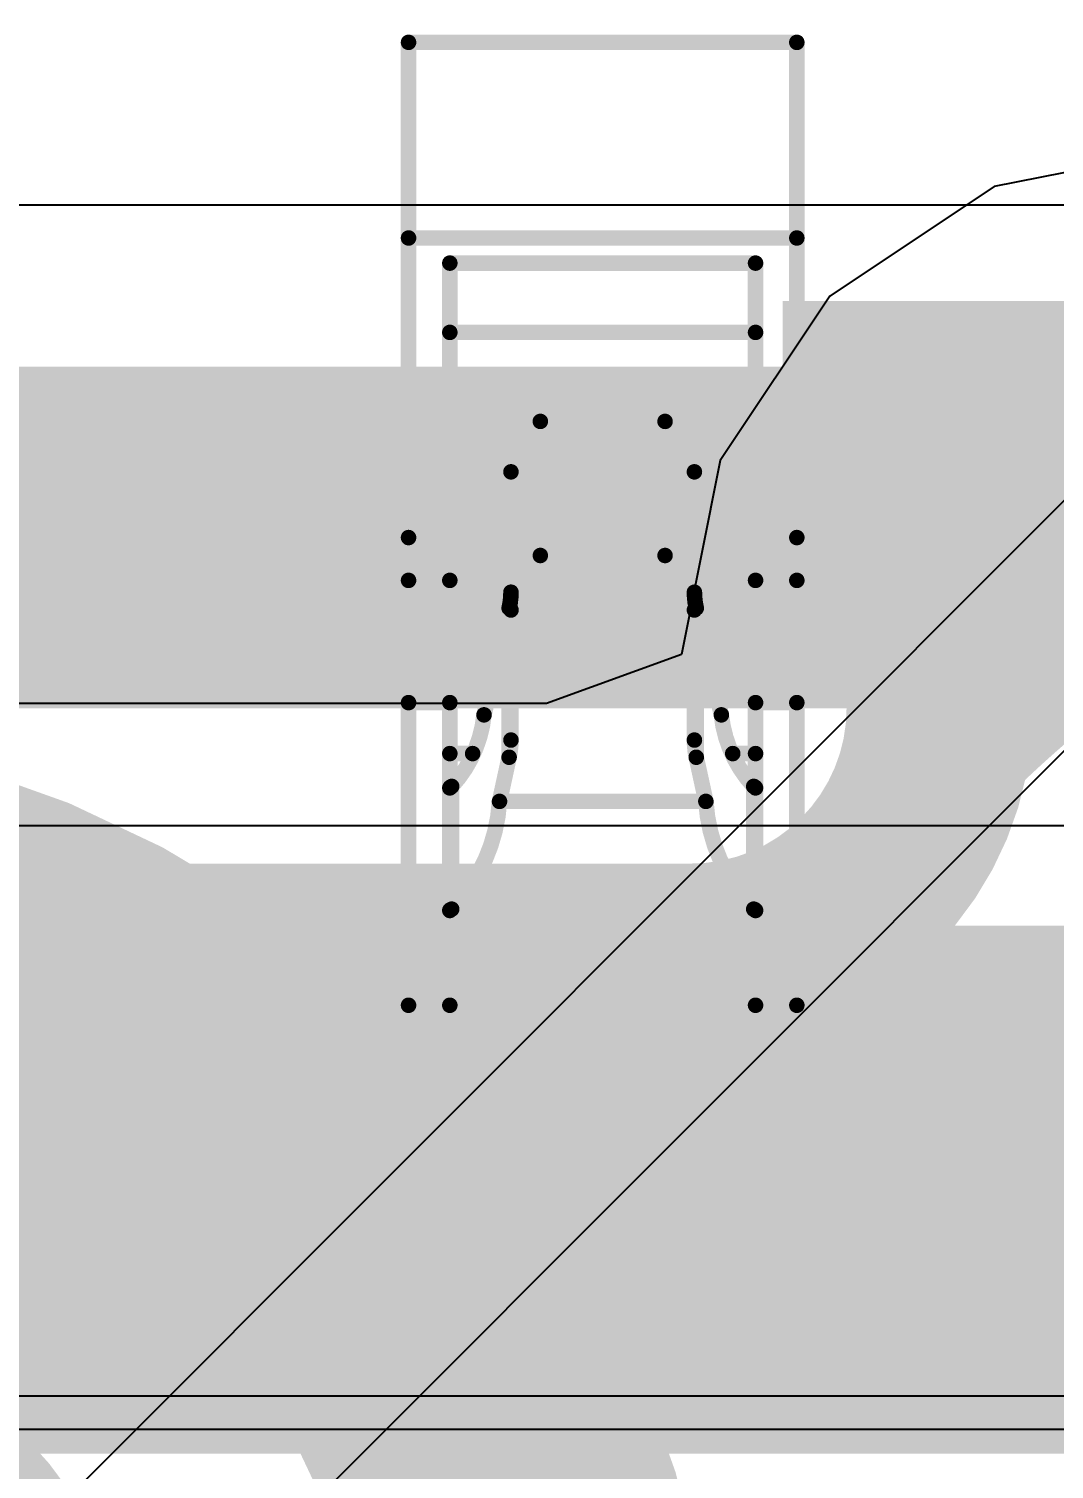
# Model space of a CAD drawing. Header units: inches. Extents: x -6 to 5433, y -4 to 5447.
# Drawn here: x 21.446 to 22.284, y 29.908 to 31.086 of the extents above; entities that cross this region are included whole.
import ezdxf

# ---------------------------------------------------------------- set-up
doc = ezdxf.new("R2010")
doc.units = ezdxf.units.IN
for name, color, linetype in [('Bottom Layer', 5, 'Continuous'), ('Ground', 16, 'Continuous'), ('Mechanical 4', 56, 'Continuous'), ('Power', 76, 'Continuous'), ('Top Layer', 1, 'Continuous'), ('Top Overlay', 2, 'Continuous'), ('Top Solder', 216, 'Continuous')]:
    doc.layers.add(name, color=color, linetype=linetype)
doc.styles.add('Arial', font='', dxfattribs={"height": 0.2})
doc.styles.get('Arial').set_extended_font_data('Arial')

# ---------------------------------------------------------------- blocks, each defined once
blk = doc.blocks.new('WQFN_30_EP_2_5_4_5__43')
at = {"layer": 'Top Solder'}
for p in [(1.03027734, -1.94596512), (0.6841413799999999, -2.49757184)]:
    blk.add_line(p, (-5421.17972658, -5430.60739378), dxfattribs=at)
blk = doc.blocks.new('QTH_030_01_L_D_A_K_TR_154')
at = {"layer": 'Top Overlay', "style": 'Arial'}
blk.add_text('2', height=0.7619999999999999, dxfattribs=at).set_placement((-7.28977968, -2.0066))

msp = doc.modelspace()

# ---------------------------------------------------------------- linework, layer by layer
at = {"layer": 'Bottom Layer'}
for points in [[(20.42418064, 29.65487592, 0.2794, 0.2794, -0.9999999999999999), (21.87198064, 29.65487592, 0.2794, 0.2794, 0)], [(20.88138064, 29.65487592, 0.2794, 0.2794, -0.9999999999999999), (21.41478064, 29.65487592, 0.2794, 0.2794, 0)]]:
    msp.add_lwpolyline(points, format="xyseb", dxfattribs=at)
at = {"layer": 'Ground'}
for p, q in [((22.39372204, 30.98864516), (22.23515238, 30.95710344)), ((22.23515238, 30.95710344), (22.10072288, 30.86728142)), ((22.10072288, 30.86728142), (22.01090086, 30.73285192)), ((22.01090086, 30.73285192), (21.97935914, 30.57428479999999)), ((21.97935914, 30.57428479999999), (21.86890724, 30.53432806)), ((21.86890724, 30.53432806), (20.21764308, 30.53432806))]:
    msp.add_line(p, q, dxfattribs=at)
for points in [[(22.19052204, 30.57428226, 0.1524, 0.1524, -0.9999999999999999), (22.59692204, 30.57428226, 0.1524, 0.1524, 0)], [(22.19052204, 30.53034788, 0.1524, 0.1524, 0), (22.19052204, 30.57428226, 0.1524, 0.1524, 0)], [(22.19052204, 30.53034788, 0.1524, 0.1524, -0.4142135623730951), (21.98732204, 30.32714788, 0.1524, 0.1524, 0)], [(20.21763038, 30.32714788, 0.1524, 0.1524, 0), (21.91110934, 30.32714788, 0.1524, 0.1524, 0)], [(21.91110934, 30.32714788, 0.1524, 0.1524, 0), (21.98732204, 30.32714788, 0.1524, 0.1524, 0)], [(20.3544043, 29.99694788, 0.1524, 0.1524, 0), (23.57727314, 29.99694788, 0.1524, 0.1524, 0)]]:
    msp.add_lwpolyline(points, format="xyseb", dxfattribs=at)
for points in [[(22.15242204, 30.57428226, 0.0762, 0.0762, 1), (22.22862204, 30.57428226, 0.0762, 0.0762, 1)], [(22.15242204, 30.57428226, 0.0762, 0.0762, 1), (22.22862204, 30.57428226, 0.0762, 0.0762, 1)], [(22.15242204, 30.53034788, 0.0762, 0.0762, 1), (22.22862204, 30.53034788, 0.0762, 0.0762, 1)], [(22.15242204, 30.53034788, 0.0762, 0.0762, 1), (22.22862204, 30.53034788, 0.0762, 0.0762, 1)], [(21.87300934, 30.32714788, 0.0762, 0.0762, 1), (21.94920934, 30.32714788, 0.0762, 0.0762, 1)], [(21.87300934, 30.32714788, 0.0762, 0.0762, 1), (21.94920934, 30.32714788, 0.0762, 0.0762, 1)], [(21.94922204, 30.32714788, 0.0762, 0.0762, 1), (22.02542204, 30.32714788, 0.0762, 0.0762, 1)], [(21.94922204, 30.32714788, 0.0762, 0.0762, 1), (22.02542204, 30.32714788, 0.0762, 0.0762, 1)]]:
    msp.add_lwpolyline(points, format="xyseb", close=True, dxfattribs=at)
at = {"layer": 'Mechanical 4'}
for points in [[(21.7561541, 31.07494674, 0.0127, 0.0127, 0), (22.0736541, 31.07494674, 0.0127, 0.0127, 0)], [(21.7561541, 30.28744514, 0.0127, 0.0127, 0), (21.7561541, 31.07494674, 0.0127, 0.0127, 0)], [(22.0736541, 30.66994628, 0.0127, 0.0127, 0), (22.0736541, 31.07494674, 0.0127, 0.0127, 0)], [(21.7561541, 30.91494452, 0.0127, 0.0127, 0), (22.0736541, 30.91494452, 0.0127, 0.0127, 0)], [(21.78990562, 30.89440862, 0.0127, 0.0127, 0), (22.03990512, 30.89440862, 0.0127, 0.0127, 0)], [(21.78990562, 30.28744514, 0.0127, 0.0127, 0), (21.78990562, 30.89440862, 0.0127, 0.0127, 0)], [(22.03990512, 30.28744514, 0.0127, 0.0127, 0), (22.03990512, 30.89440862, 0.0127, 0.0127, 0)], [(21.78990562, 30.83773868, 0.0127, 0.0127, 0), (22.03990512, 30.83773868, 0.0127, 0.0127, 0)], [(21.83990552, 30.72369522, 0.0127, 0.0127, -0.2473774344944057), (21.8639136, 30.76494482, 0.0127, 0.0127, 0)], [(21.86391614, 30.76494482, 0.0127, 0.0127, 0), (21.9658946, 30.76494482, 0.0127, 0.0127, 0)], [(21.86391614, 30.65528286, 0.0127, 0.0127, 0), (21.86391614, 30.76494482, 0.0127, 0.0127, 0)], [(21.9658946, 30.65528286, 0.0127, 0.0127, 0), (21.9658946, 30.76494482, 0.0127, 0.0127, 0)], [(21.96589714, 30.76494482, 0.0127, 0.0127, -0.2473774344944055), (21.98990522, 30.72369522, 0.0127, 0.0127, 0)], [(21.83990552, 30.50434844, 0.0127, 0.0127, 0), (21.83990552, 30.72369522, 0.0127, 0.0127, 0)], [(21.98990522, 30.50434844, 0.0127, 0.0127, 0), (21.98990522, 30.72369522, 0.0127, 0.0127, 0)], [(21.4386541, 30.66994628, 0.0127, 0.0127, 0), (21.7561541, 30.66994628, 0.0127, 0.0127, 0)], [(22.0736541, 30.66994628, 0.0127, 0.0127, 0), (22.3911541, 30.66994628, 0.0127, 0.0127, 0)], [(22.0736541, 30.28744514, 0.0127, 0.0127, 0), (22.0736541, 30.66994628, 0.0127, 0.0127, 0)], [(21.83990552, 30.61071348, 0.0127, 0.0127, -0.2374800627721871), (21.8639136, 30.6552854, 0.0127, 0.0127, 0)], [(21.86391614, 30.65528286, 0.0127, 0.0127, 0), (21.9658946, 30.65528286, 0.0127, 0.0127, 0)], [(21.96589714, 30.6552854, 0.0127, 0.0127, -0.2374800627721868), (21.98990522, 30.61071348, 0.0127, 0.0127, 0)], [(21.7561541, 30.63494508, 0.0127, 0.0127, 0), (21.78990562, 30.63494508, 0.0127, 0.0127, 0)], [(22.03990512, 30.63494508, 0.0127, 0.0127, 0), (22.0736541, 30.63494508, 0.0127, 0.0127, 0)], [(21.83990552, 30.62525752, 0.0127, 0.0127, -0.05786385222358645), (21.8383866, 30.61223494, 0.0127, 0.0127, 0)], [(21.99142414, 30.61223494, 0.0127, 0.0127, -0.057863852222711), (21.98990522, 30.62525752, 0.0127, 0.0127, 0)], [(21.8178634, 30.5249453, 0.0127, 0.0127, 0), (21.8383866, 30.61223494, 0.0127, 0.0127, 0)], [(21.8383866, 30.49027684, 0.0127, 0.0127, 0), (21.8383866, 30.61223494, 0.0127, 0.0127, 0)], [(21.99142414, 30.61223494, 0.0127, 0.0127, 0), (22.0119448, 30.5249453, 0.0127, 0.0127, 0)], [(21.99142414, 30.49027684, 0.0127, 0.0127, 0), (21.99142414, 30.61223494, 0.0127, 0.0127, 0)], [(21.7561541, 30.53494528, 0.0127, 0.0127, 0), (21.78990562, 30.53494528, 0.0127, 0.0127, 0)], [(22.03990512, 30.53494528, 0.0127, 0.0127, 0), (22.0736541, 30.53494528, 0.0127, 0.0127, 0)], [(21.81786594, 30.52494784, 0.0127, 0.0127, -0.1625906327552088), (21.79142454, 30.46645418, 0.0127, 0.0127, 0)], [(22.0383862, 30.46645418, 0.0127, 0.0127, -0.1625906327552086), (22.0119448, 30.52494784, 0.0127, 0.0127, 0)], [(21.83990552, 30.50434844, 0.0127, 0.0127, -0.05365793627908248), (21.8383866, 30.49027684, 0.0127, 0.0127, 0)], [(21.99142414, 30.49027684, 0.0127, 0.0127, -0.0536579362795205), (21.98990522, 30.50434844, 0.0127, 0.0127, 0)], [(21.78990562, 30.49328166, 0.0127, 0.0127, 0), (21.808567, 30.49328166, 0.0127, 0.0127, 0)], [(22.02124374, 30.49328166, 0.0127, 0.0127, 0), (22.03990512, 30.49328166, 0.0127, 0.0127, 0)], [(21.83053292, 30.45417836, 0.0127, 0.0127, 0), (21.8383866, 30.49027684, 0.0127, 0.0127, 0)], [(21.99142414, 30.49027684, 0.0127, 0.0127, 0), (21.99927782, 30.45417836, 0.0127, 0.0127, 0)], [(21.78990562, 30.46521466, 0.0127, 0.0127, -0.0110217610653813), (21.78994118, 30.46530102, 0.0127, 0.0127, 0)], [(21.78994118, 30.46530102, 0.0127, 0.0127, -0.02840440600395303), (21.7899869, 30.46538992, 0.0127, 0.0127, 0)], [(21.7899869, 30.46538992, 0.0127, 0.0127, -0.03504147034153995), (21.79005294, 30.46548644, 0.0127, 0.0127, 0)], [(21.79005294, 30.46548644, 0.0127, 0.0127, -0.03231858314206508), (21.790152, 30.46559312, 0.0127, 0.0127, 0)], [(21.790152, 30.46559312, 0.0127, 0.0127, -0.02446223676242278), (21.79028916, 30.4657125, 0.0127, 0.0127, 0)], [(21.7902917, 30.46570996, 0.0127, 0.0127, -0.01372918960016178), (21.7904695, 30.46584458, 0.0127, 0.0127, 0)], [(21.7904695, 30.46584458, 0.0127, 0.0127, -0.008119992679415619), (21.79068032, 30.46598682, 0.0127, 0.0127, 0)], [(21.79067778, 30.46598936, 0.0127, 0.0127, -0.004820635623398558), (21.790914, 30.46613922, 0.0127, 0.0127, 0)], [(21.790914, 30.46613922, 0.0127, 0.0127, 0), (21.79142454, 30.46645418, 0.0127, 0.0127, 0)], [(21.79142454, 30.36607592, 0.0127, 0.0127, 0), (21.79142454, 30.46645418, 0.0127, 0.0127, 0)], [(22.0383862, 30.46645418, 0.0127, 0.0127, 0), (22.0386529, 30.46629416, 0.0127, 0.0127, 0)], [(22.0383862, 30.36607592, 0.0127, 0.0127, 0), (22.0383862, 30.46645418, 0.0127, 0.0127, 0)], [(22.0386529, 30.46629416, 0.0127, 0.0127, 0), (22.03891198, 30.46613414, 0.0127, 0.0127, 0)], [(22.03890944, 30.4661316, 0.0127, 0.0127, -0.006054857903164462), (22.0391482, 30.46598174, 0.0127, 0.0127, 0)], [(22.03915074, 30.46598428, 0.0127, 0.0127, -0.01073696925167645), (22.03935648, 30.46584204, 0.0127, 0.0127, 0)], [(22.03935648, 30.4658395, 0.0127, 0.0127, -0.01856237100291375), (22.03952158, 30.4657125, 0.0127, 0.0127, 0)], [(22.03952158, 30.46571504, 0.0127, 0.0127, -0.02338621054898451), (22.03964604, 30.4655982, 0.0127, 0.0127, 0)], [(22.03964604, 30.46559565999999, 0.0127, 0.0127, -0.05432145121648264), (22.03980606, 30.465395, 0.0127, 0.0127, 0)], [(22.0398086, 30.46539754, 0.0127, 0.0127, -0.0285968806464451), (22.03990766, 30.46521466, 0.0127, 0.0127, 0)], [(21.83053292, 30.4541809, 0.0127, 0.0127, -0.1798939642534223), (21.79142454, 30.36607592, 0.0127, 0.0127, 0)], [(21.83053292, 30.45417836, 0.0127, 0.0127, 0), (21.99927782, 30.45417836, 0.0127, 0.0127, 0)], [(22.0383862, 30.36607592, 0.0127, 0.0127, -0.1798939642534224), (21.99927782, 30.4541809, 0.0127, 0.0127, 0)], [(21.78990562, 30.36514628, 0.0127, 0.0127, -0.01323430950786042), (21.78994118, 30.36521231999999, 0.0127, 0.0127, 0)], [(21.78990562, 30.36494562, 0.0127, 0.0127, 0), (22.03990512, 30.36494562, 0.0127, 0.0127, 0)], [(21.78994118, 30.36521231999999, 0.0127, 0.0127, -0.03268862850776847), (21.7899869, 30.36528089999999, 0.0127, 0.0127, 0)], [(21.7899869, 30.36527582, 0.0127, 0.0127, -0.03744583022723832), (21.79005294, 30.36534948, 0.0127, 0.0127, 0)], [(21.79005294, 30.36534948, 0.0127, 0.0127, -0.03188120472798335), (21.790152, 30.36542822, 0.0127, 0.0127, 0)], [(21.79014946, 30.36543076, 0.0127, 0.0127, -0.02261994767673309), (21.79028916, 30.3655222, 0.0127, 0.0127, 0)], [(21.79028916, 30.36551966, 0.0127, 0.0127, -0.01220889244290907), (21.79046696, 30.36561872, 0.0127, 0.0127, 0)], [(21.79046696, 30.36561872, 0.0127, 0.0127, -0.007070305437685313), (21.79067778, 30.3657254, 0.0127, 0.0127, 0)], [(21.79067778, 30.3657254, 0.0127, 0.0127, 0), (21.790914, 30.3658397, 0.0127, 0.0127, 0)], [(21.790914, 30.3658397, 0.0127, 0.0127, 0), (21.79142454, 30.36607592, 0.0127, 0.0127, 0)], [(22.0383862, 30.36607592, 0.0127, 0.0127, 0), (22.0386529, 30.365954, 0.0127, 0.0127, 0)], [(22.0386529, 30.365954, 0.0127, 0.0127, 0), (22.03891198, 30.36583716, 0.0127, 0.0127, 0)], [(22.03891198, 30.36583716, 0.0127, 0.0127, -0.005205334065201807), (22.03915074, 30.3657254, 0.0127, 0.0127, 0)], [(22.0391482, 30.36572286, 0.0127, 0.0127, -0.009375622320993078), (22.03935394, 30.36561618, 0.0127, 0.0127, 0)], [(22.03935394, 30.36561618, 0.0127, 0.0127, -0.01668702491043925), (22.03952158, 30.36551966, 0.0127, 0.0127, 0)], [(22.03952158, 30.36551966, 0.0127, 0.0127, -0.02199391691245162), (22.03964604, 30.3654333, 0.0127, 0.0127, 0)], [(22.0396435, 30.3654333, 0.0127, 0.0127, -0.02675089184558569), (22.03973748, 30.36535456, 0.0127, 0.0127, 0)], [(22.03974002, 30.36535456, 0.0127, 0.0127, -0.02828763820411337), (22.0398086, 30.36528344, 0.0127, 0.0127, 0)], [(22.0398086, 30.36528344, 0.0127, 0.0127, -0.03260546143105551), (22.03990512, 30.36514628, 0.0127, 0.0127, 0)], [(21.7561541, 30.28744514, 0.0127, 0.0127, 0), (22.0736541, 30.28744514, 0.0127, 0.0127, 0)]]:
    msp.add_lwpolyline(points, format="xyseb", dxfattribs=at)
for points in [[(21.7529791, 31.07494674, 0.00635, 0.00635, 1), (21.7593291, 31.07494674, 0.00635, 0.00635, 1)], [(21.7529791, 31.07494674, 0.00635, 0.00635, 1), (21.7593291, 31.07494674, 0.00635, 0.00635, 1)], [(22.0704791, 31.07494674, 0.00635, 0.00635, 1), (22.0768291, 31.07494674, 0.00635, 0.00635, 1)], [(22.0704791, 31.07494674, 0.00635, 0.00635, 1), (22.0768291, 31.07494674, 0.00635, 0.00635, 1)], [(21.7529791, 30.91494452, 0.00635, 0.00635, 1), (21.7593291, 30.91494452, 0.00635, 0.00635, 1)], [(22.0704791, 30.91494452, 0.00635, 0.00635, 1), (22.0768291, 30.91494452, 0.00635, 0.00635, 1)], [(21.78673062, 30.89440862, 0.00635, 0.00635, 1), (21.79308062, 30.89440862, 0.00635, 0.00635, 1)], [(21.78673062, 30.89440862, 0.00635, 0.00635, 1), (21.79308062, 30.89440862, 0.00635, 0.00635, 1)], [(22.03673012, 30.89440862, 0.00635, 0.00635, 1), (22.04308012, 30.89440862, 0.00635, 0.00635, 1)], [(22.03673012, 30.89440862, 0.00635, 0.00635, 1), (22.04308012, 30.89440862, 0.00635, 0.00635, 1)], [(21.78673062, 30.83773868, 0.00635, 0.00635, 1), (21.79308062, 30.83773868, 0.00635, 0.00635, 1)], [(22.03673012, 30.83773868, 0.00635, 0.00635, 1), (22.04308012, 30.83773868, 0.00635, 0.00635, 1)], [(21.8607386, 30.76494482, 0.00635, 0.00635, 1), (21.8670886, 30.76494482, 0.00635, 0.00635, 1)], [(21.86074114, 30.76494482, 0.00635, 0.00635, 1), (21.86709114, 30.76494482, 0.00635, 0.00635, 1)], [(21.86074114, 30.76494482, 0.00635, 0.00635, 1), (21.86709114, 30.76494482, 0.00635, 0.00635, 1)], [(21.9627196, 30.76494482, 0.00635, 0.00635, 1), (21.9690696, 30.76494482, 0.00635, 0.00635, 1)], [(21.9627196, 30.76494482, 0.00635, 0.00635, 1), (21.9690696, 30.76494482, 0.00635, 0.00635, 1)], [(21.96272214, 30.76494482, 0.00635, 0.00635, 1), (21.96907214, 30.76494482, 0.00635, 0.00635, 1)], [(21.83673052, 30.72369522, 0.00635, 0.00635, 1), (21.84308052, 30.72369522, 0.00635, 0.00635, 1)], [(21.83673052, 30.72369522, 0.00635, 0.00635, 1), (21.84308052, 30.72369522, 0.00635, 0.00635, 1)], [(21.98673022, 30.72369522, 0.00635, 0.00635, 1), (21.99308022, 30.72369522, 0.00635, 0.00635, 1)], [(21.98673022, 30.72369522, 0.00635, 0.00635, 1), (21.99308022, 30.72369522, 0.00635, 0.00635, 1)], [(21.7529791, 30.66994628, 0.00635, 0.00635, 1), (21.7593291, 30.66994628, 0.00635, 0.00635, 1)], [(22.0704791, 30.66994628, 0.00635, 0.00635, 1), (22.0768291, 30.66994628, 0.00635, 0.00635, 1)], [(22.0704791, 30.66994628, 0.00635, 0.00635, 1), (22.0768291, 30.66994628, 0.00635, 0.00635, 1)], [(22.0704791, 30.66994628, 0.00635, 0.00635, 1), (22.0768291, 30.66994628, 0.00635, 0.00635, 1)], [(21.8607386, 30.6552854, 0.00635, 0.00635, 1), (21.8670886, 30.6552854, 0.00635, 0.00635, 1)], [(21.86074114, 30.65528286, 0.00635, 0.00635, 1), (21.86709114, 30.65528286, 0.00635, 0.00635, 1)], [(21.86074114, 30.65528286, 0.00635, 0.00635, 1), (21.86709114, 30.65528286, 0.00635, 0.00635, 1)], [(21.9627196, 30.65528286, 0.00635, 0.00635, 1), (21.9690696, 30.65528286, 0.00635, 0.00635, 1)], [(21.9627196, 30.65528286, 0.00635, 0.00635, 1), (21.9690696, 30.65528286, 0.00635, 0.00635, 1)], [(21.96272214, 30.6552854, 0.00635, 0.00635, 1), (21.96907214, 30.6552854, 0.00635, 0.00635, 1)], [(21.7529791, 30.63494508, 0.00635, 0.00635, 1), (21.7593291, 30.63494508, 0.00635, 0.00635, 1)], [(21.78673062, 30.63494508, 0.00635, 0.00635, 1), (21.79308062, 30.63494508, 0.00635, 0.00635, 1)], [(22.03673012, 30.63494508, 0.00635, 0.00635, 1), (22.04308012, 30.63494508, 0.00635, 0.00635, 1)], [(22.0704791, 30.63494508, 0.00635, 0.00635, 1), (22.0768291, 30.63494508, 0.00635, 0.00635, 1)], [(21.83673052, 30.62525752, 0.00635, 0.00635, 1), (21.84308052, 30.62525752, 0.00635, 0.00635, 1)], [(21.98673022, 30.62525752, 0.00635, 0.00635, 1), (21.99308022, 30.62525752, 0.00635, 0.00635, 1)], [(21.8352116, 30.61223494, 0.00635, 0.00635, 1), (21.8415616, 30.61223494, 0.00635, 0.00635, 1)], [(21.8352116, 30.61223494, 0.00635, 0.00635, 1), (21.8415616, 30.61223494, 0.00635, 0.00635, 1)], [(21.8352116, 30.61223494, 0.00635, 0.00635, 1), (21.8415616, 30.61223494, 0.00635, 0.00635, 1)], [(21.83673052, 30.61071348, 0.00635, 0.00635, 1), (21.84308052, 30.61071348, 0.00635, 0.00635, 1)], [(21.98673022, 30.61071348, 0.00635, 0.00635, 1), (21.99308022, 30.61071348, 0.00635, 0.00635, 1)], [(21.98824914, 30.61223494, 0.00635, 0.00635, 1), (21.99459914, 30.61223494, 0.00635, 0.00635, 1)], [(21.98824914, 30.61223494, 0.00635, 0.00635, 1), (21.99459914, 30.61223494, 0.00635, 0.00635, 1)], [(21.98824914, 30.61223494, 0.00635, 0.00635, 1), (21.99459914, 30.61223494, 0.00635, 0.00635, 1)], [(21.7529791, 30.53494528, 0.00635, 0.00635, 1), (21.7593291, 30.53494528, 0.00635, 0.00635, 1)], [(21.78673062, 30.53494528, 0.00635, 0.00635, 1), (21.79308062, 30.53494528, 0.00635, 0.00635, 1)], [(22.03673012, 30.53494528, 0.00635, 0.00635, 1), (22.04308012, 30.53494528, 0.00635, 0.00635, 1)], [(22.0704791, 30.53494528, 0.00635, 0.00635, 1), (22.0768291, 30.53494528, 0.00635, 0.00635, 1)], [(21.8146884, 30.5249453, 0.00635, 0.00635, 1), (21.8210384, 30.5249453, 0.00635, 0.00635, 1)], [(21.81469094, 30.52494784, 0.00635, 0.00635, 1), (21.82104094, 30.52494784, 0.00635, 0.00635, 1)], [(22.0087698, 30.52494784, 0.00635, 0.00635, 1), (22.0151198, 30.52494784, 0.00635, 0.00635, 1)], [(22.0087698, 30.5249453, 0.00635, 0.00635, 1), (22.0151198, 30.5249453, 0.00635, 0.00635, 1)], [(21.83673052, 30.50434844, 0.00635, 0.00635, 1), (21.84308052, 30.50434844, 0.00635, 0.00635, 1)], [(21.83673052, 30.50434844, 0.00635, 0.00635, 1), (21.84308052, 30.50434844, 0.00635, 0.00635, 1)], [(21.98673022, 30.50434844, 0.00635, 0.00635, 1), (21.99308022, 30.50434844, 0.00635, 0.00635, 1)], [(21.98673022, 30.50434844, 0.00635, 0.00635, 1), (21.99308022, 30.50434844, 0.00635, 0.00635, 1)], [(21.78673062, 30.49328166, 0.00635, 0.00635, 1), (21.79308062, 30.49328166, 0.00635, 0.00635, 1)], [(21.805392, 30.49328166, 0.00635, 0.00635, 1), (21.811742, 30.49328166, 0.00635, 0.00635, 1)], [(22.01806874, 30.49328166, 0.00635, 0.00635, 1), (22.02441874, 30.49328166, 0.00635, 0.00635, 1)], [(22.03673012, 30.49328166, 0.00635, 0.00635, 1), (22.04308012, 30.49328166, 0.00635, 0.00635, 1)], [(21.8352116, 30.49027684, 0.00635, 0.00635, 1), (21.8415616, 30.49027684, 0.00635, 0.00635, 1)], [(21.8352116, 30.49027684, 0.00635, 0.00635, 1), (21.8415616, 30.49027684, 0.00635, 0.00635, 1)], [(21.8352116, 30.49027684, 0.00635, 0.00635, 1), (21.8415616, 30.49027684, 0.00635, 0.00635, 1)], [(21.98824914, 30.49027684, 0.00635, 0.00635, 1), (21.99459914, 30.49027684, 0.00635, 0.00635, 1)], [(21.98824914, 30.49027684, 0.00635, 0.00635, 1), (21.99459914, 30.49027684, 0.00635, 0.00635, 1)], [(21.98824914, 30.49027684, 0.00635, 0.00635, 1), (21.99459914, 30.49027684, 0.00635, 0.00635, 1)], [(21.78673062, 30.46521466, 0.00635, 0.00635, 1), (21.79308062, 30.46521466, 0.00635, 0.00635, 1)], [(21.78676618, 30.46530102, 0.00635, 0.00635, 1), (21.79311618, 30.46530102, 0.00635, 0.00635, 1)], [(21.78676618, 30.46530102, 0.00635, 0.00635, 1), (21.79311618, 30.46530102, 0.00635, 0.00635, 1)], [(21.7868119, 30.46538992, 0.00635, 0.00635, 1), (21.7931619, 30.46538992, 0.00635, 0.00635, 1)], [(21.7868119, 30.46538992, 0.00635, 0.00635, 1), (21.7931619, 30.46538992, 0.00635, 0.00635, 1)], [(21.78687794, 30.46548644, 0.00635, 0.00635, 1), (21.79322794, 30.46548644, 0.00635, 0.00635, 1)], [(21.78687794, 30.46548644, 0.00635, 0.00635, 1), (21.79322794, 30.46548644, 0.00635, 0.00635, 1)], [(21.786977, 30.46559312, 0.00635, 0.00635, 1), (21.793327, 30.46559312, 0.00635, 0.00635, 1)], [(21.786977, 30.46559312, 0.00635, 0.00635, 1), (21.793327, 30.46559312, 0.00635, 0.00635, 1)], [(21.78711416, 30.4657125, 0.00635, 0.00635, 1), (21.79346416, 30.4657125, 0.00635, 0.00635, 1)], [(21.7871167, 30.46570996, 0.00635, 0.00635, 1), (21.7934667, 30.46570996, 0.00635, 0.00635, 1)], [(21.7872945, 30.46584458, 0.00635, 0.00635, 1), (21.7936445, 30.46584458, 0.00635, 0.00635, 1)], [(21.7872945, 30.46584458, 0.00635, 0.00635, 1), (21.7936445, 30.46584458, 0.00635, 0.00635, 1)], [(21.78750278, 30.46598936, 0.00635, 0.00635, 1), (21.79385278, 30.46598936, 0.00635, 0.00635, 1)], [(21.78750532, 30.46598682, 0.00635, 0.00635, 1), (21.79385532, 30.46598682, 0.00635, 0.00635, 1)], [(21.787739, 30.46613922, 0.00635, 0.00635, 1), (21.794089, 30.46613922, 0.00635, 0.00635, 1)], [(21.787739, 30.46613922, 0.00635, 0.00635, 1), (21.794089, 30.46613922, 0.00635, 0.00635, 1)], [(21.78824954, 30.46645418, 0.00635, 0.00635, 1), (21.79459954, 30.46645418, 0.00635, 0.00635, 1)], [(21.78824954, 30.46645418, 0.00635, 0.00635, 1), (21.79459954, 30.46645418, 0.00635, 0.00635, 1)], [(21.78824954, 30.46645418, 0.00635, 0.00635, 1), (21.79459954, 30.46645418, 0.00635, 0.00635, 1)], [(22.0352112, 30.46645418, 0.00635, 0.00635, 1), (22.0415612, 30.46645418, 0.00635, 0.00635, 1)], [(22.0352112, 30.46645418, 0.00635, 0.00635, 1), (22.0415612, 30.46645418, 0.00635, 0.00635, 1)], [(22.0352112, 30.46645418, 0.00635, 0.00635, 1), (22.0415612, 30.46645418, 0.00635, 0.00635, 1)], [(22.0354779, 30.46629416, 0.00635, 0.00635, 1), (22.0418279, 30.46629416, 0.00635, 0.00635, 1)], [(22.0354779, 30.46629416, 0.00635, 0.00635, 1), (22.0418279, 30.46629416, 0.00635, 0.00635, 1)], [(22.03573444, 30.4661316, 0.00635, 0.00635, 1), (22.04208444, 30.4661316, 0.00635, 0.00635, 1)], [(22.03573698, 30.46613414, 0.00635, 0.00635, 1), (22.04208698, 30.46613414, 0.00635, 0.00635, 1)], [(22.0359732, 30.46598174, 0.00635, 0.00635, 1), (22.0423232, 30.46598174, 0.00635, 0.00635, 1)], [(22.03597574, 30.46598428, 0.00635, 0.00635, 1), (22.04232574, 30.46598428, 0.00635, 0.00635, 1)], [(22.03618148, 30.46584204, 0.00635, 0.00635, 1), (22.04253148, 30.46584204, 0.00635, 0.00635, 1)], [(22.03618148, 30.4658395, 0.00635, 0.00635, 1), (22.04253148, 30.4658395, 0.00635, 0.00635, 1)], [(22.03634658, 30.46571504, 0.00635, 0.00635, 1), (22.04269658, 30.46571504, 0.00635, 0.00635, 1)], [(22.03634658, 30.4657125, 0.00635, 0.00635, 1), (22.04269658, 30.4657125, 0.00635, 0.00635, 1)], [(22.03647104, 30.4655982, 0.00635, 0.00635, 1), (22.04282104, 30.4655982, 0.00635, 0.00635, 1)], [(22.03647104, 30.46559565999999, 0.00635, 0.00635, 1), (22.04282104, 30.46559565999999, 0.00635, 0.00635, 1)], [(22.03663106, 30.465395, 0.00635, 0.00635, 1), (22.04298106, 30.465395, 0.00635, 0.00635, 1)], [(22.0366336, 30.46539754, 0.00635, 0.00635, 1), (22.0429836, 30.46539754, 0.00635, 0.00635, 1)], [(22.03673266, 30.46521466, 0.00635, 0.00635, 1), (22.04308266, 30.46521466, 0.00635, 0.00635, 1)], [(21.82735792, 30.4541809, 0.00635, 0.00635, 1), (21.83370792, 30.4541809, 0.00635, 0.00635, 1)], [(21.82735792, 30.45417836, 0.00635, 0.00635, 1), (21.83370792, 30.45417836, 0.00635, 0.00635, 1)], [(21.82735792, 30.45417836, 0.00635, 0.00635, 1), (21.83370792, 30.45417836, 0.00635, 0.00635, 1)], [(21.99610282, 30.4541809, 0.00635, 0.00635, 1), (22.00245282, 30.4541809, 0.00635, 0.00635, 1)], [(21.99610282, 30.45417836, 0.00635, 0.00635, 1), (22.00245282, 30.45417836, 0.00635, 0.00635, 1)], [(21.99610282, 30.45417836, 0.00635, 0.00635, 1), (22.00245282, 30.45417836, 0.00635, 0.00635, 1)], [(21.78673062, 30.36514628, 0.00635, 0.00635, 1), (21.79308062, 30.36514628, 0.00635, 0.00635, 1)], [(21.78673062, 30.36494562, 0.00635, 0.00635, 1), (21.79308062, 30.36494562, 0.00635, 0.00635, 1)], [(21.78676618, 30.36521231999999, 0.00635, 0.00635, 1), (21.79311618, 30.36521231999999, 0.00635, 0.00635, 1)], [(21.78676618, 30.36521231999999, 0.00635, 0.00635, 1), (21.79311618, 30.36521231999999, 0.00635, 0.00635, 1)], [(21.7868119, 30.36528089999999, 0.00635, 0.00635, 1), (21.7931619, 30.36528089999999, 0.00635, 0.00635, 1)], [(21.7868119, 30.36527582, 0.00635, 0.00635, 1), (21.7931619, 30.36527582, 0.00635, 0.00635, 1)], [(21.78687794, 30.36534948, 0.00635, 0.00635, 1), (21.79322794, 30.36534948, 0.00635, 0.00635, 1)], [(21.78687794, 30.36534948, 0.00635, 0.00635, 1), (21.79322794, 30.36534948, 0.00635, 0.00635, 1)], [(21.78697446, 30.36543076, 0.00635, 0.00635, 1), (21.79332446, 30.36543076, 0.00635, 0.00635, 1)], [(21.786977, 30.36542822, 0.00635, 0.00635, 1), (21.793327, 30.36542822, 0.00635, 0.00635, 1)], [(21.78711416, 30.3655222, 0.00635, 0.00635, 1), (21.79346416, 30.3655222, 0.00635, 0.00635, 1)], [(21.78711416, 30.36551966, 0.00635, 0.00635, 1), (21.79346416, 30.36551966, 0.00635, 0.00635, 1)], [(21.78729196, 30.36561872, 0.00635, 0.00635, 1), (21.79364196, 30.36561872, 0.00635, 0.00635, 1)], [(21.78729196, 30.36561872, 0.00635, 0.00635, 1), (21.79364196, 30.36561872, 0.00635, 0.00635, 1)], [(21.78750278, 30.3657254, 0.00635, 0.00635, 1), (21.79385278, 30.3657254, 0.00635, 0.00635, 1)], [(21.78750278, 30.3657254, 0.00635, 0.00635, 1), (21.79385278, 30.3657254, 0.00635, 0.00635, 1)], [(21.787739, 30.3658397, 0.00635, 0.00635, 1), (21.794089, 30.3658397, 0.00635, 0.00635, 1)], [(21.787739, 30.3658397, 0.00635, 0.00635, 1), (21.794089, 30.3658397, 0.00635, 0.00635, 1)], [(21.78824954, 30.36607592, 0.00635, 0.00635, 1), (21.79459954, 30.36607592, 0.00635, 0.00635, 1)], [(21.78824954, 30.36607592, 0.00635, 0.00635, 1), (21.79459954, 30.36607592, 0.00635, 0.00635, 1)], [(21.78824954, 30.36607592, 0.00635, 0.00635, 1), (21.79459954, 30.36607592, 0.00635, 0.00635, 1)], [(22.0352112, 30.36607592, 0.00635, 0.00635, 1), (22.0415612, 30.36607592, 0.00635, 0.00635, 1)], [(22.0352112, 30.36607592, 0.00635, 0.00635, 1), (22.0415612, 30.36607592, 0.00635, 0.00635, 1)], [(22.0352112, 30.36607592, 0.00635, 0.00635, 1), (22.0415612, 30.36607592, 0.00635, 0.00635, 1)], [(22.0354779, 30.365954, 0.00635, 0.00635, 1), (22.0418279, 30.365954, 0.00635, 0.00635, 1)], [(22.0354779, 30.365954, 0.00635, 0.00635, 1), (22.0418279, 30.365954, 0.00635, 0.00635, 1)], [(22.03573698, 30.36583716, 0.00635, 0.00635, 1), (22.04208698, 30.36583716, 0.00635, 0.00635, 1)], [(22.03573698, 30.36583716, 0.00635, 0.00635, 1), (22.04208698, 30.36583716, 0.00635, 0.00635, 1)], [(22.0359732, 30.36572286, 0.00635, 0.00635, 1), (22.0423232, 30.36572286, 0.00635, 0.00635, 1)], [(22.03597574, 30.3657254, 0.00635, 0.00635, 1), (22.04232574, 30.3657254, 0.00635, 0.00635, 1)], [(22.03617894, 30.36561618, 0.00635, 0.00635, 1), (22.04252894, 30.36561618, 0.00635, 0.00635, 1)], [(22.03617894, 30.36561618, 0.00635, 0.00635, 1), (22.04252894, 30.36561618, 0.00635, 0.00635, 1)], [(22.03634658, 30.36551966, 0.00635, 0.00635, 1), (22.04269658, 30.36551966, 0.00635, 0.00635, 1)], [(22.03634658, 30.36551966, 0.00635, 0.00635, 1), (22.04269658, 30.36551966, 0.00635, 0.00635, 1)], [(22.0364685, 30.3654333, 0.00635, 0.00635, 1), (22.0428185, 30.3654333, 0.00635, 0.00635, 1)], [(22.03647104, 30.3654333, 0.00635, 0.00635, 1), (22.04282104, 30.3654333, 0.00635, 0.00635, 1)], [(22.03656248, 30.36535456, 0.00635, 0.00635, 1), (22.04291248, 30.36535456, 0.00635, 0.00635, 1)], [(22.03656502, 30.36535456, 0.00635, 0.00635, 1), (22.04291502, 30.36535456, 0.00635, 0.00635, 1)], [(22.0366336, 30.36528344, 0.00635, 0.00635, 1), (22.0429836, 30.36528344, 0.00635, 0.00635, 1)], [(22.0366336, 30.36528344, 0.00635, 0.00635, 1), (22.0429836, 30.36528344, 0.00635, 0.00635, 1)], [(22.03673012, 30.36514628, 0.00635, 0.00635, 1), (22.04308012, 30.36514628, 0.00635, 0.00635, 1)], [(22.03673012, 30.36494562, 0.00635, 0.00635, 1), (22.04308012, 30.36494562, 0.00635, 0.00635, 1)], [(21.7529791, 30.28744514, 0.00635, 0.00635, 1), (21.7593291, 30.28744514, 0.00635, 0.00635, 1)], [(21.7529791, 30.28744514, 0.00635, 0.00635, 1), (21.7593291, 30.28744514, 0.00635, 0.00635, 1)], [(21.78673062, 30.28744514, 0.00635, 0.00635, 1), (21.79308062, 30.28744514, 0.00635, 0.00635, 1)], [(22.03673012, 30.28744514, 0.00635, 0.00635, 1), (22.04308012, 30.28744514, 0.00635, 0.00635, 1)], [(22.0704791, 30.28744514, 0.00635, 0.00635, 1), (22.0768291, 30.28744514, 0.00635, 0.00635, 1)], [(22.0704791, 30.28744514, 0.00635, 0.00635, 1), (22.0768291, 30.28744514, 0.00635, 0.00635, 1)]]:
    msp.add_lwpolyline(points, format="xyseb", close=True, dxfattribs=at)
at = {"layer": 'Power'}
for p, q in [((26.55660678, 30.4342927), (19.90382354, 30.4342927)), ((20.0003664, 29.96813666), (36.52846136, 29.96813666))]:
    msp.add_line(p, q, dxfattribs=at)
msp.add_lwpolyline([(19.90382354, 30.20121468, 0.2032, 0.2032, 0), (54.36794816, 30.20121468, 0.2032, 0.2032, 0)], format="xyseb", dxfattribs=at)
at = {"layer": 'Top Layer'}
for p, q in [((25.89477168, 30.94187106), (20.55683722, 30.94187106)), ((20.25482614, 29.9408215), (26.1967853, 29.9408215))]:
    msp.add_line(p, q, dxfattribs=at)
for points in [[(20.44420346, 30.66994628, 0.2794, 0.2794, 0), (26.00740798, 30.66994628, 0.2794, 0.2794, 0)], [(20.25482614, 30.21274628, 0.2794, 0.2794, 0), (26.1967853, 30.21274628, 0.2794, 0.2794, 0)]]:
    msp.add_lwpolyline(points, format="xyseb", dxfattribs=at)

# ---------------------------------------------------------------- block references
at = {"rotation": 180}
for name, p in [('WQFN_30_EP_2_5_4_5__43', (11.67240744, 16.88571426)), ('QTH_030_01_L_D_A_K_TR_154', (15.3105993, 28.85674696))]:
    msp.add_blockref(name, p, dxfattribs=at)

doc.saveas('drawing.dxf')
